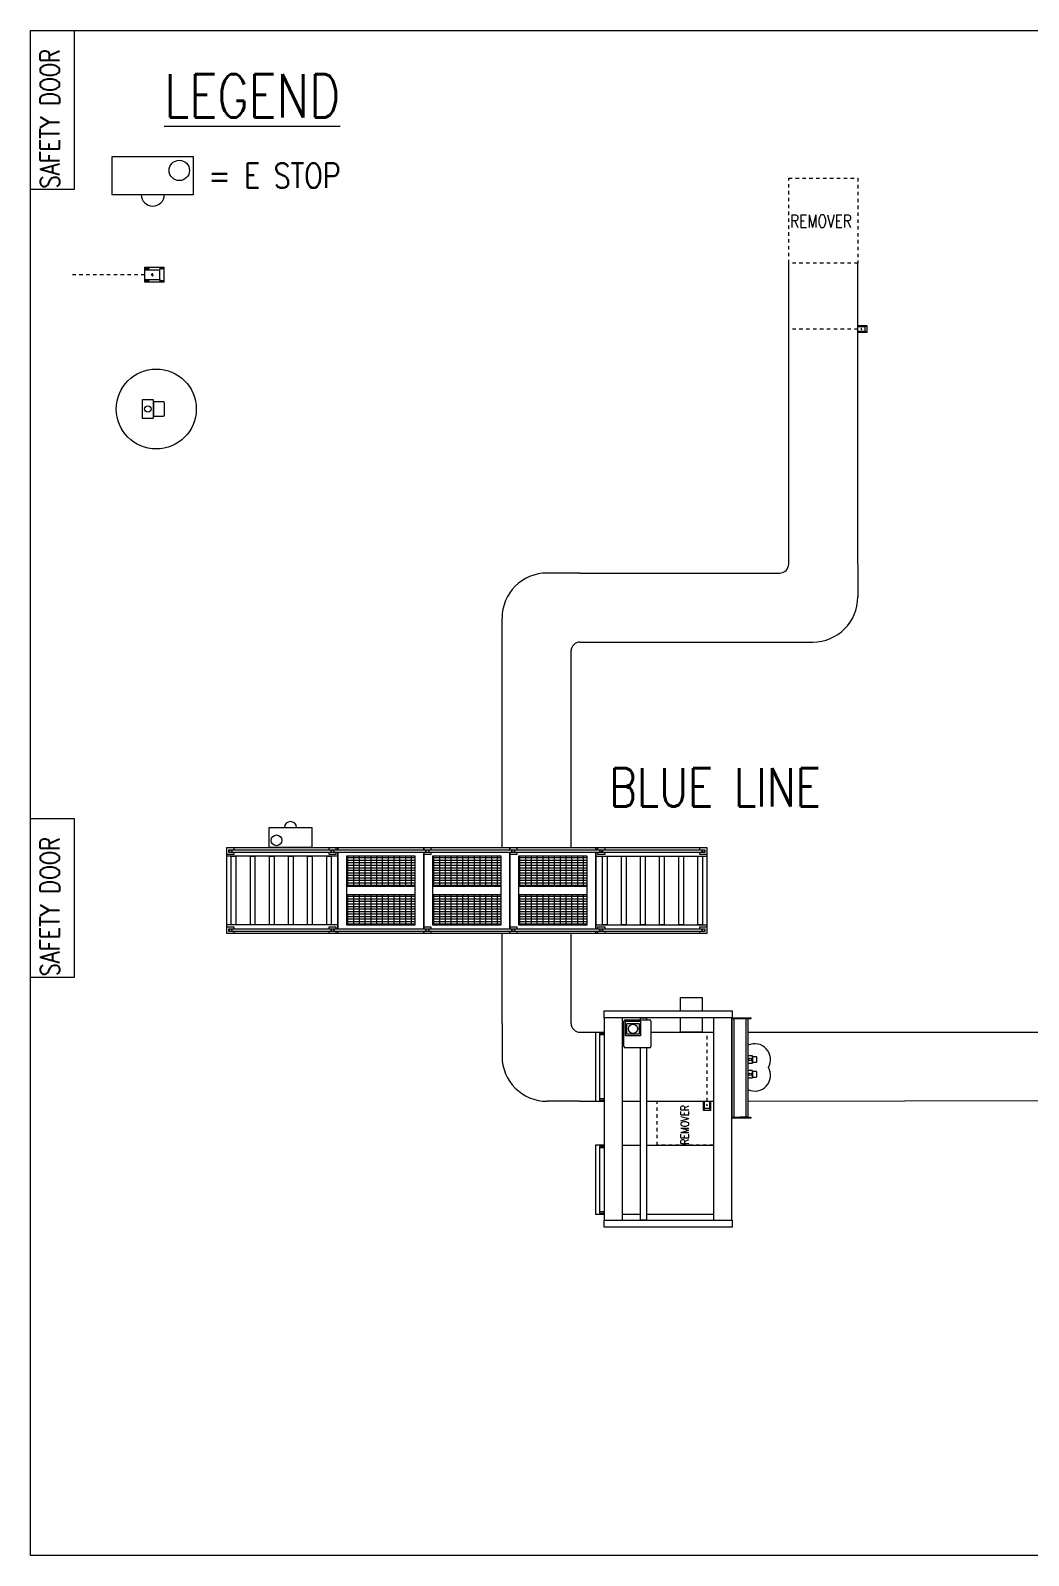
# Model space of a CAD drawing. Header units: inches. Extents: x -47 to 36, y 20 to 186.
# Drawn here: x -47.29 to -18.29, y 141.5 to 185.82 of the extents above; entities that cross this region are included whole.
import ezdxf

# ---------------------------------------------------------------- set-up
doc = ezdxf.new("R2010")
doc.units = ezdxf.units.IN
doc.header["$LTSCALE"] = 0.5
doc.linetypes.add('HIDDEN', pattern=[0.1875, 0.125, -0.0625])
doc.linetypes.add('HIDDEN2', pattern=[0.1875, 0.125, -0.0625])
doc.styles.get("Standard").update_dxf_attribs({"font": 'romans.shx', "width": 0.8})
pattern_1 = [(0, (-4.846, 0), (0, 6.985), [5.08, -1.905]), (90, (-4.846, 0), (-6.985, 4e-16), [5.08, -1.905])]
pattern_2 = [(45, (18.3522, -102.2286), (-3.48021, 3.48021), []), (135, (18.3522, -102.2286), (-3.48021, -3.48021), [])]
pattern_3 = [(0, (-4.846, -16.241), (0, 6.985), [5.08, -1.905]), (90, (-4.846, -16.241), (-6.985, 4e-16), [5.08, -1.905])]
pattern_4 = [(0, (25.864, -102.229), (0, 10.82788), [7.8748, -2.95306]), (90, (25.864, -102.229), (-10.82788, 7e-16), [7.8748, -2.95306])]

msp = doc.modelspace()

# ---------------------------------------------------------------- hatches: boundary and pattern name
at = {"lineweight": 0}
h = msp.add_hatch(dxfattribs=at)
h.set_pattern_fill('ANSI37', color=1, scale=12.099998, angle=90)
h.set_pattern_definition([(135, (2033.48, 515.386), (-27.1653, -27.1653), []), (225, (2033.48, 515.386), (27.1653, -27.1653), [])])
h.paths.add_polyline_path([(-44.072, 181.043, 1), (-43.403, 181.043)])
h = msp.add_hatch(dxfattribs=at)
h.set_pattern_fill('ANSI37')
h.set_pattern_definition([(45, (0, -1.4823), (-2.245064, 2.245064), []), (135, (0, -1.4823), (-2.245064, -2.245064), [])])
h.paths.add_polyline_path([(-36.493, 168.976), (-36.545, 168.976), (-36.545, 168.924), (-36.493, 168.924)])
h = msp.add_hatch(dxfattribs=at)
h.set_pattern_fill('ANGLE')
h.set_pattern_definition(pattern_1)
h.paths.add_polyline_path([(-36.528, 165.786), (-36.528, 165.764), (-36.441, 165.764), (-36.441, 165.786)])
h.paths.add_polyline_path([(-36.528, 167.015), (-36.528, 166.993), (-36.441, 166.993), (-36.441, 167.015)])
at = {"lineweight": 0, "true_color": 0xf8d731}
h = msp.add_hatch(dxfattribs=at)
h.set_pattern_fill('ANGLE', color=40)
h.set_pattern_definition(pattern_1)
h.paths.add_polyline_path([(-36.441, 166.993), (-36.528, 166.993), (-36.528, 165.786), (-36.441, 165.786)])
at = {"lineweight": 0}
h = msp.add_hatch(dxfattribs=at)
h.set_pattern_fill('ANGLE')
h.set_pattern_definition(pattern_1)
h.paths.add_polyline_path([(-36.441, 163.666), (-36.528, 163.666), (-36.528, 163.644), (-36.441, 163.644)])
h.paths.add_polyline_path([(-36.528, 164.896), (-36.528, 164.873), (-36.441, 164.873), (-36.441, 164.896)])
at = {"lineweight": 0, "true_color": 0xf8d731}
h = msp.add_hatch(dxfattribs=at)
h.set_pattern_fill('ANGLE', color=40)
h.set_pattern_definition([(0, (-4.846, -2.1194), (0, 6.985), [5.08, -1.905]), (90, (-4.846, -2.1194), (-6.985, 4e-16), [5.08, -1.905])])
h.paths.add_polyline_path([(-36.441, 164.873), (-36.528, 164.873), (-36.528, 163.666), (-36.441, 163.666)])
h = msp.add_hatch(dxfattribs=at)
h.set_pattern_fill('ANGLE', color=40)
h.set_pattern_definition(pattern_1)
h.paths.add_polyline_path([(-36.528, 163.666), (-36.441, 163.666), (-36.441, 164.873), (-36.528, 164.873)])
at = {"lineweight": 0}
h = msp.add_hatch(dxfattribs=at)
h.set_pattern_fill('ANGLE')
h.set_pattern_definition([(0, (0, -2.1194), (0, 6.985), [5.08, -1.905]), (90, (0, -2.1194), (-6.985, 4e-16), [5.08, -1.905])])
h.paths.add_polyline_path([(-31.595, 163.666), (-31.682, 163.666), (-31.682, 163.644), (-31.595, 163.644)])
h.paths.add_polyline_path([(-31.595, 164.896), (-31.682, 164.896), (-31.682, 164.873), (-31.595, 164.873)])
h = msp.add_hatch(dxfattribs=at)
h.set_pattern_fill('ANSI37', color=1, scale=6.361799, angle=270)
h.set_pattern_definition([(315, (-1131.872, -13.135), (14.28265, 14.28265), []), (45, (-1131.872, -13.135), (-14.28265, 14.28265), [])])
h.paths.add_polyline_path([(-39.561, 162.652, 1), (-39.913, 162.652)])
h = msp.add_hatch(dxfattribs=at)
h.set_pattern_fill('ANSI37', scale=1.550161, angle=180)
h.set_pattern_definition([(225, (-90.5435, 426.166), (3.48021, -3.48021), []), (315, (-90.5435, 426.166), (3.48021, 3.48021), [])])
h.paths.add_polyline_path([(-41.526, 161.928), (-41.445, 161.928), (-41.445, 162.009), (-41.526, 162.009)])
h = msp.add_hatch(dxfattribs=at)
h.set_pattern_fill('ANSI37', scale=1.550161, angle=180)
h.set_pattern_definition([(225, (-87.575, 426.166), (3.48021, -3.48021), []), (315, (-87.575, 426.166), (3.48021, 3.48021), [])])
h.paths.add_polyline_path([(-38.557, 161.928), (-38.477, 161.928), (-38.477, 162.009), (-38.557, 162.009)])
h = msp.add_hatch(dxfattribs=at)
h.set_pattern_fill('ANSI37')
h.set_pattern_definition([(45, (-3.2335, 0), (-2.245064, 2.245064), []), (135, (-3.2335, 0), (-2.245064, -2.245064), [])])
h.paths.add_polyline_path([(-35.8, 161.928), (-35.719, 161.928), (-35.719, 162.009), (-35.8, 162.009)])
h = msp.add_hatch(dxfattribs=at)
h.set_pattern_fill('ANSI37', scale=1.550161)
h.set_pattern_definition(pattern_2)
h.paths.add_polyline_path([(-35.719, 162.009), (-35.8, 162.009), (-35.8, 161.928), (-35.719, 161.928)])
h.paths.add_polyline_path([(-35.719, 159.711), (-35.8, 159.711), (-35.8, 159.63), (-35.719, 159.63)])
h.paths.add_polyline_path([(-33.223, 159.711), (-33.3, 159.711), (-33.3, 159.63), (-33.223, 159.63)])
h = msp.add_hatch(dxfattribs=at)
h.set_pattern_fill('ANSI37', scale=1.550161)
h.set_pattern_definition([(45, (23.348, -102.2286), (-3.48021, 3.48021), []), (135, (23.348, -102.2286), (-3.48021, -3.48021), [])])
h.paths.add_polyline_path([(-33.303, 162.009), (-33.303, 161.928), (-33.223, 161.928), (-33.223, 162.009)])
h = msp.add_hatch(dxfattribs=at)
h.set_pattern_fill('ANGLE', scale=1.550161)
h.set_pattern_definition(pattern_4)
h.paths.add_polyline_path([(-33.3, 161.928), (-33.223, 161.928), (-33.223, 162.009), (-33.3, 162.009)])
h = msp.add_hatch(dxfattribs=at)
h.set_pattern_fill('ANSI37', scale=1.550161)
h.set_pattern_definition(pattern_2)
h.paths.add_polyline_path([(-30.666, 162.009), (-30.746, 162.009), (-30.746, 161.928), (-30.666, 161.928)])
h = msp.add_hatch(dxfattribs=at)
h.set_pattern_fill('ANSI37', scale=1.550161)
h.set_pattern_definition([(45, (21.3207, -102.2286), (-3.48021, 3.48021), []), (135, (21.3207, -102.2286), (-3.48021, -3.48021), [])])
h.paths.add_polyline_path([(-27.697, 162.009), (-27.778, 162.009), (-27.778, 161.928), (-27.697, 161.928)])
h = msp.add_hatch(dxfattribs=at)
h.set_pattern_fill('ANSI37', scale=1.550161, angle=180)
h.set_pattern_definition([(225, (-90.5435, 423.868), (3.48021, -3.48021), []), (315, (-90.5435, 423.868), (3.48021, 3.48021), [])])
h.paths.add_polyline_path([(-41.526, 159.63), (-41.445, 159.63), (-41.445, 159.711), (-41.526, 159.711)])
h = msp.add_hatch(dxfattribs=at)
h.set_pattern_fill('ANSI37', scale=1.550161, angle=180)
h.set_pattern_definition([(225, (-87.575, 423.868), (3.48021, -3.48021), []), (315, (-87.575, 423.868), (3.48021, 3.48021), [])])
h.paths.add_polyline_path([(-38.557, 159.63), (-38.477, 159.63), (-38.477, 159.711), (-38.557, 159.711)])
h = msp.add_hatch(dxfattribs=at)
h.set_pattern_fill('ANSI37')
h.set_pattern_definition([(45, (-3.2335, -1.4823), (-2.245064, 2.245064), []), (135, (-3.2335, -1.4823), (-2.245064, -2.245064), [])])
h.paths.add_polyline_path([(-35.8, 159.63), (-35.719, 159.63), (-35.719, 159.711), (-35.8, 159.711)])
h = msp.add_hatch(dxfattribs=at)
h.set_pattern_fill('ANSI37')
h.set_pattern_definition([(45, (-1.623, -1.4823), (-2.245064, 2.245064), []), (135, (-1.623, -1.4823), (-2.245064, -2.245064), [])])
h.paths.add_polyline_path([(-33.303, 159.63), (-33.223, 159.63), (-33.223, 159.711), (-33.303, 159.711)])
h = msp.add_hatch(dxfattribs=at)
h.set_pattern_fill('ANSI37', scale=1.550161)
h.set_pattern_definition([(45, (18.3522, -104.5263), (-3.48021, 3.48021), []), (135, (18.3522, -104.5263), (-3.48021, -3.48021), [])])
h.paths.add_polyline_path([(-30.666, 159.711), (-30.746, 159.711), (-30.746, 159.63), (-30.666, 159.63)])
h = msp.add_hatch(dxfattribs=at)
h.set_pattern_fill('ANSI37', scale=1.550161)
h.set_pattern_definition([(45, (21.3207, -104.5263), (-3.48021, 3.48021), []), (135, (21.3207, -104.5263), (-3.48021, -3.48021), [])])
h.paths.add_polyline_path([(-27.697, 159.711), (-27.778, 159.711), (-27.778, 159.63), (-27.697, 159.63)])
at = {"lineweight": 0, "true_color": 0xf8d731}
h = msp.add_hatch(dxfattribs=at)
h.set_pattern_fill('ANGLE', color=40, scale=1.550161)
h.set_pattern_definition(pattern_4)
h.paths.add_polyline_path([(-30.76, 154.766), (-30.625, 154.766), (-30.625, 156.637), (-30.76, 156.637)])
h.paths.add_polyline_path([(-30.76, 151.481), (-30.625, 151.481), (-30.625, 153.352), (-30.76, 153.352)])
at = {"lineweight": 0}
h = msp.add_hatch(dxfattribs=at)
h.set_pattern_fill('ANGLE')
h.set_pattern_definition(pattern_3)
h.paths.add_polyline_path([(-36.528, 149.545), (-36.528, 149.523), (-36.441, 149.523), (-36.441, 149.545)])
h.paths.add_polyline_path([(-36.528, 150.774), (-36.528, 150.752), (-36.441, 150.752), (-36.441, 150.774)])
at = {"lineweight": 0, "true_color": 0xf8d731}
h = msp.add_hatch(dxfattribs=at)
h.set_pattern_fill('ANGLE', color=40)
h.set_pattern_definition(pattern_3)
h.paths.add_polyline_path([(-36.441, 150.752), (-36.528, 150.752), (-36.528, 149.545), (-36.441, 149.545)])
at = {"lineweight": 0}
h = msp.add_hatch(dxfattribs=at)
h.set_pattern_fill('ANGLE')
h.set_pattern_definition(pattern_3)
h.paths.add_polyline_path([(-36.441, 147.425), (-36.528, 147.425), (-36.528, 147.403), (-36.441, 147.403)])
h.paths.add_polyline_path([(-36.528, 148.654), (-36.528, 148.632), (-36.441, 148.632), (-36.441, 148.654)])
at = {"lineweight": 0, "true_color": 0xf8d731}
h = msp.add_hatch(dxfattribs=at)
h.set_pattern_fill('ANGLE', color=40)
h.set_pattern_definition(pattern_3)
h.paths.add_polyline_path([(-36.528, 147.425), (-36.441, 147.425), (-36.441, 148.632), (-36.528, 148.632)])
h = msp.add_hatch(dxfattribs=at)
h.set_pattern_fill('ANGLE', color=40)
h.set_pattern_definition([(0, (-4.846, -18.3605), (0, 6.985), [5.08, -1.905]), (90, (-4.846, -18.3605), (-6.985, 4e-16), [5.08, -1.905])])
h.paths.add_polyline_path([(-36.441, 148.632), (-36.528, 148.632), (-36.528, 147.425), (-36.441, 147.425)])

# ---------------------------------------------------------------- linework, layer by layer
at = {"lineweight": 0}
for p, q in [((-25.26, 170.307), (-25.26, 179.053)), ((-23.251, 170.307), (-23.251, 179.053)), ((-43.911, 178.914), (-43.93, 178.914)), ((-43.911, 178.888), (-43.93, 178.888)), ((-43.877, 178.914), (-43.858, 178.914)), ((-43.877, 178.888), (-43.858, 178.888)), ((-43.765, 178.717), (-43.765, 178.737)), ((-43.765, 178.717), (-43.765, 178.698)), ((-43.739, 178.717), (-43.739, 178.737)), ((-43.739, 178.717), (-43.739, 178.698)), ((-43.506, 178.918), (-43.525, 178.918)), ((-43.506, 178.892), (-43.525, 178.892)), ((-43.473, 178.918), (-43.453, 178.918)), ((-43.473, 178.892), (-43.453, 178.892)), ((-43.911, 178.547), (-43.93, 178.547)), ((-43.911, 178.521), (-43.93, 178.521)), ((-43.877, 178.547), (-43.858, 178.547)), ((-43.877, 178.521), (-43.858, 178.521)), ((-43.506, 178.547), (-43.525, 178.547)), ((-43.506, 178.521), (-43.525, 178.521)), ((-43.473, 178.547), (-43.453, 178.547)), ((-43.473, 178.521), (-43.453, 178.521)), ((-23.222, 177.233), (-23.231, 177.233)), ((-23.222, 177.221), (-23.231, 177.221)), ((-23.222, 177.059), (-23.231, 177.059)), ((-23.222, 177.047), (-23.231, 177.047)), ((-23.206, 177.233), (-23.197, 177.233)), ((-23.206, 177.221), (-23.197, 177.221)), ((-23.206, 177.059), (-23.197, 177.059)), ((-23.206, 177.047), (-23.197, 177.047)), ((-23.152, 177.14), (-23.152, 177.149)), ((-23.152, 177.14), (-23.152, 177.131)), ((-23.14, 177.14), (-23.14, 177.149)), ((-23.14, 177.14), (-23.14, 177.131)), ((-23.03, 177.235), (-23.039, 177.235)), ((-23.03, 177.223), (-23.039, 177.223)), ((-23.03, 177.059), (-23.039, 177.059)), ((-23.03, 177.047), (-23.039, 177.047)), ((-23.014, 177.235), (-23.005, 177.235)), ((-23.014, 177.223), (-23.005, 177.223)), ((-23.014, 177.059), (-23.005, 177.059)), ((-23.014, 177.047), (-23.005, 177.047)), ((-23.251, 170.293), (-23.251, 169.353)), ((-31.324, 170.05), (-32.279, 170.05)), ((-31.324, 170.05), (-25.517, 170.05)), ((-33.59, 167.799), (-33.59, 168.739)), ((-31.324, 168.042), (-25.517, 168.042)), ((-25.517, 168.042), (-24.562, 168.042)), ((-33.59, 164.676), (-33.59, 167.799)), ((-31.581, 164.676), (-31.581, 167.799)), ((-33.59, 162.069), (-33.59, 164.676)), ((-31.581, 162.069), (-31.581, 164.676)), ((-38.359, 161.818), (-41.586, 161.818)), ((-38.359, 162.009), (-38.359, 162.069)), ((-38.359, 162.009), (-38.359, 162.069)), ((-38.359, 159.711), (-38.359, 161.928)), ((-38.359, 161.928), (-38.359, 159.711)), ((-38.108, 161.781), (-36.114, 161.781)), ((-38.076, 161.818), (-38.076, 160.945)), ((-37.908, 161.818), (-37.908, 160.945)), ((-37.741, 161.818), (-37.741, 160.945)), ((-37.573, 161.818), (-37.573, 160.945)), ((-37.405, 161.818), (-37.405, 160.945)), ((-37.238, 161.818), (-37.238, 160.945)), ((-37.07, 161.818), (-37.07, 160.945)), ((-36.902, 161.818), (-36.902, 160.945)), ((-36.735, 161.818), (-36.735, 160.945)), ((-36.567, 161.818), (-36.567, 160.945)), ((-36.399, 161.818), (-36.399, 160.945)), ((-36.232, 161.818), (-36.232, 160.945)), ((-35.608, 161.781), (-33.615, 161.781)), ((-35.577, 161.818), (-35.577, 160.945)), ((-35.409, 161.818), (-35.409, 160.945)), ((-35.241, 161.818), (-35.241, 160.945)), ((-35.074, 161.818), (-35.074, 160.945)), ((-34.906, 161.818), (-34.906, 160.945)), ((-34.738, 161.818), (-34.738, 160.945)), ((-34.571, 161.818), (-34.571, 160.945)), ((-34.403, 161.818), (-34.403, 160.945)), ((-34.235, 161.818), (-34.235, 160.945)), ((-34.068, 161.818), (-34.068, 160.945)), ((-33.9, 161.818), (-33.9, 160.945)), ((-33.732, 161.818), (-33.732, 160.945)), ((-33.109, 161.781), (-31.115, 161.781)), ((-33.077, 161.818), (-33.077, 160.945)), ((-32.91, 161.818), (-32.91, 160.945)), ((-32.742, 161.818), (-32.742, 160.945)), ((-32.574, 161.818), (-32.574, 160.945)), ((-32.407, 161.818), (-32.407, 160.945)), ((-32.239, 161.818), (-32.239, 160.945)), ((-32.071, 161.818), (-32.071, 160.945)), ((-31.904, 161.818), (-31.904, 160.945)), ((-31.736, 161.818), (-31.736, 160.945)), ((-31.568, 161.818), (-31.568, 160.945)), ((-31.401, 161.818), (-31.401, 160.945)), ((-31.233, 161.818), (-31.233, 160.945)), ((-30.864, 162.009), (-30.864, 162.069)), ((-30.864, 161.928), (-30.864, 159.711)), ((-30.864, 161.818), (-27.637, 161.818)), ((-38.108, 161.707), (-36.114, 161.707)), ((-38.108, 161.634), (-36.114, 161.634)), ((-38.108, 161.561), (-36.114, 161.561)), ((-38.108, 161.487), (-36.114, 161.487)), ((-38.108, 161.414), (-36.114, 161.414)), ((-38.108, 161.341), (-36.114, 161.341)), ((-35.608, 161.707), (-33.615, 161.707)), ((-35.608, 161.634), (-33.615, 161.634)), ((-35.608, 161.561), (-33.615, 161.561)), ((-35.608, 161.487), (-33.615, 161.487)), ((-35.608, 161.414), (-33.615, 161.414)), ((-35.608, 161.341), (-33.615, 161.341)), ((-33.109, 161.707), (-31.115, 161.707)), ((-33.109, 161.634), (-31.115, 161.634)), ((-33.109, 161.561), (-31.115, 161.561)), ((-33.109, 161.487), (-31.115, 161.487)), ((-33.109, 161.414), (-31.115, 161.414)), ((-33.109, 161.341), (-31.115, 161.341)), ((-38.108, 161.268), (-36.114, 161.268)), ((-38.108, 161.194), (-36.114, 161.194)), ((-38.108, 161.121), (-36.114, 161.121)), ((-38.108, 161.048), (-36.114, 161.048)), ((-38.108, 160.974), (-36.114, 160.974)), ((-35.608, 161.268), (-33.615, 161.268)), ((-35.608, 161.194), (-33.615, 161.194)), ((-35.608, 161.121), (-33.615, 161.121)), ((-35.608, 161.048), (-33.615, 161.048)), ((-35.608, 160.974), (-33.615, 160.974)), ((-33.109, 161.268), (-31.115, 161.268)), ((-33.109, 161.194), (-31.115, 161.194)), ((-33.109, 161.121), (-31.115, 161.121)), ((-33.109, 161.048), (-31.115, 161.048)), ((-33.109, 160.974), (-31.115, 160.974)), ((-38.108, 160.657), (-36.114, 160.657)), ((-38.108, 160.583), (-36.114, 160.583)), ((-38.108, 160.51), (-36.114, 160.51)), ((-38.108, 160.437), (-36.114, 160.437)), ((-38.076, 160.694), (-38.076, 159.822)), ((-37.908, 160.694), (-37.908, 159.822)), ((-37.741, 160.694), (-37.741, 159.822)), ((-37.573, 160.694), (-37.573, 159.822)), ((-37.405, 160.694), (-37.405, 159.822)), ((-37.238, 160.694), (-37.238, 159.822)), ((-37.07, 160.694), (-37.07, 159.822)), ((-36.902, 160.694), (-36.902, 159.822)), ((-36.735, 160.694), (-36.735, 159.822)), ((-36.567, 160.694), (-36.567, 159.822)), ((-36.399, 160.694), (-36.399, 159.822)), ((-36.232, 160.694), (-36.232, 159.822)), ((-35.608, 160.657), (-33.615, 160.657)), ((-35.608, 160.583), (-33.615, 160.583)), ((-35.608, 160.51), (-33.615, 160.51)), ((-35.608, 160.437), (-33.615, 160.437)), ((-35.577, 160.694), (-35.577, 159.822)), ((-35.409, 160.694), (-35.409, 159.822)), ((-35.241, 160.694), (-35.241, 159.822)), ((-35.074, 160.694), (-35.074, 159.822)), ((-34.906, 160.694), (-34.906, 159.822)), ((-34.738, 160.694), (-34.738, 159.822)), ((-34.571, 160.694), (-34.571, 159.822)), ((-34.403, 160.694), (-34.403, 159.822)), ((-34.235, 160.694), (-34.235, 159.822)), ((-34.068, 160.694), (-34.068, 159.822)), ((-33.9, 160.694), (-33.9, 159.822)), ((-33.732, 160.694), (-33.732, 159.822)), ((-33.109, 160.657), (-31.115, 160.657)), ((-33.109, 160.583), (-31.115, 160.583)), ((-33.109, 160.51), (-31.115, 160.51)), ((-33.109, 160.437), (-31.115, 160.437)), ((-33.077, 160.694), (-33.077, 159.822)), ((-32.91, 160.694), (-32.91, 159.822)), ((-32.742, 160.694), (-32.742, 159.822)), ((-32.574, 160.694), (-32.574, 159.822)), ((-32.407, 160.694), (-32.407, 159.822)), ((-32.239, 160.694), (-32.239, 159.822)), ((-32.071, 160.694), (-32.071, 159.822)), ((-31.904, 160.694), (-31.904, 159.822)), ((-31.736, 160.694), (-31.736, 159.822)), ((-31.568, 160.694), (-31.568, 159.822)), ((-31.401, 160.694), (-31.401, 159.822)), ((-31.233, 160.694), (-31.233, 159.822)), ((-38.108, 160.363), (-36.114, 160.363)), ((-38.108, 160.29), (-36.114, 160.29)), ((-38.108, 160.217), (-36.114, 160.217)), ((-38.108, 160.144), (-36.114, 160.144)), ((-38.108, 160.07), (-36.114, 160.07)), ((-38.108, 159.997), (-36.114, 159.997)), ((-35.608, 160.363), (-33.615, 160.363)), ((-35.608, 160.29), (-33.615, 160.29)), ((-35.608, 160.217), (-33.615, 160.217)), ((-35.608, 160.144), (-33.615, 160.144)), ((-35.608, 160.07), (-33.615, 160.07)), ((-35.608, 159.997), (-33.615, 159.997)), ((-33.109, 160.363), (-31.115, 160.363)), ((-33.109, 160.29), (-31.115, 160.29)), ((-33.109, 160.217), (-31.115, 160.217)), ((-33.109, 160.144), (-31.115, 160.144)), ((-33.109, 160.07), (-31.115, 160.07)), ((-33.109, 159.997), (-31.115, 159.997)), ((-38.359, 159.822), (-41.586, 159.822)), ((-38.359, 159.63), (-38.359, 159.57)), ((-38.108, 159.924), (-36.114, 159.924)), ((-38.108, 159.851), (-36.114, 159.851)), ((-35.608, 159.924), (-33.615, 159.924)), ((-35.608, 159.851), (-33.615, 159.851)), ((-33.59, 156.963), (-33.59, 159.57)), ((-33.109, 159.924), (-31.115, 159.924)), ((-33.109, 159.851), (-31.115, 159.851)), ((-31.581, 156.963), (-31.581, 159.57)), ((-30.864, 159.822), (-27.637, 159.822)), ((-30.864, 159.63), (-30.864, 159.57)), ((-33.59, 156.963), (-33.59, 156.009)), ((-26.915, 157.127), (-26.444, 157.127)), ((-26.915, 157.097), (-26.915, 154.24)), ((-26.444, 157.097), (-26.915, 157.097)), ((-26.854, 157.097), (-26.854, 154.24)), ((-26.505, 157.097), (-26.505, 154.24)), ((-26.444, 157.127), (-26.364, 157.127)), ((-26.444, 157.097), (-26.444, 154.24)), ((-26.364, 157.097), (-26.444, 157.097)), ((-26.364, 157.127), (-26.364, 157.097)), ((-31.346, 156.706), (-30.625, 156.706)), ((-30.871, 156.706), (-30.871, 154.697)), ((-30.76, 156.672), (-30.76, 154.732)), ((-30.093, 156.706), (-30.047, 156.706)), ((-29.267, 156.706), (-27.447, 156.706)), ((-26.444, 156.706), (-22.37, 156.706)), ((-22.37, 156.706), (-13.985, 156.706)), ((-31.339, 154.697), (-32.279, 154.697)), ((-31.339, 154.697), (-30.625, 154.697)), ((-30.093, 154.697), (-29.568, 154.697)), ((-29.391, 154.697), (-27.447, 154.697)), ((-27.726, 154.668), (-27.726, 154.677)), ((-27.714, 154.668), (-27.714, 154.677)), ((-27.552, 154.668), (-27.552, 154.677)), ((-27.54, 154.668), (-27.54, 154.677)), ((-26.444, 154.697), (-13.985, 154.724)), ((-27.726, 154.652), (-27.726, 154.643)), ((-27.726, 154.476), (-27.726, 154.485)), ((-27.726, 154.46), (-27.726, 154.451)), ((-27.714, 154.652), (-27.714, 154.643)), ((-27.714, 154.476), (-27.714, 154.485)), ((-27.714, 154.46), (-27.714, 154.451)), ((-27.633, 154.599), (-27.642, 154.599)), ((-27.633, 154.586), (-27.642, 154.586)), ((-27.633, 154.599), (-27.624, 154.599)), ((-27.633, 154.586), (-27.624, 154.586)), ((-27.552, 154.652), (-27.552, 154.643)), ((-27.55, 154.476), (-27.55, 154.485)), ((-27.55, 154.46), (-27.55, 154.451)), ((-27.54, 154.652), (-27.54, 154.643)), ((-27.538, 154.476), (-27.538, 154.485)), ((-27.538, 154.46), (-27.538, 154.451)), ((-26.915, 154.24), (-26.68, 154.24)), ((-26.915, 154.24), (-26.444, 154.24)), ((-26.444, 154.24), (-26.68, 154.24)), ((-26.444, 154.24), (-26.364, 154.24)), ((-26.364, 154.24), (-26.364, 154.21)), ((-26.444, 154.21), (-26.915, 154.21)), ((-26.364, 154.21), (-26.444, 154.21)), ((-30.625, 153.422), (-30.871, 153.422)), ((-30.871, 153.421), (-30.871, 151.412)), ((-30.76, 153.386), (-30.76, 151.446)), ((-30.093, 153.422), (-29.568, 153.422)), ((-29.391, 153.422), (-27.447, 153.422)), ((-30.625, 151.412), (-30.871, 151.412)), ((-30.093, 151.413), (-29.568, 151.413)), ((-29.391, 151.413), (-27.447, 151.413))]:
    msp.add_line(p, q, dxfattribs=at)
at = {"color": 1, "linetype": 'HIDDEN2', "lineweight": 0}
for p, q in [((-43.973, 178.718), (-46.09, 178.718)), ((-23.251, 177.14), (-25.26, 177.14)), ((-27.633, 154.697), (-27.633, 156.706))]:
    msp.add_line(p, q, dxfattribs=at)
at = {"lineweight": 0}
for points in [[(-47.291, 185.816), (21.664, 185.816), (21.385, 141.498), (-47.291, 141.498)], [(-47.291, 181.193), (-47.291, 185.816), (-46.02, 185.816), (-46.02, 181.193)], [(-42.562, 182.151), (-42.562, 181.043), (-44.913, 181.043), (-44.913, 182.151)], [(-43.973, 178.5), (-43.973, 178.936), (-43.413, 178.936), (-43.413, 178.5)], [(-43.973, 178.569), (-43.973, 178.865), (-43.539, 178.865), (-43.539, 178.569)], [(-23.251, 177.037), (-23.251, 177.243), (-22.986, 177.243), (-22.986, 177.037)], [(-23.251, 177.07), (-23.251, 177.21), (-23.046, 177.21), (-23.046, 177.07)], [(-47.291, 158.295), (-47.291, 162.918), (-46.02, 162.918), (-46.02, 158.295)], [(-40.355, 162.069), (-40.355, 162.652), (-39.119, 162.652), (-39.119, 162.069)], [(-41.445, 161.928), (-41.526, 161.928), (-41.526, 162.009), (-41.445, 162.009)], [(-41.324, 159.822), (-41.458, 159.822), (-41.458, 161.818), (-41.324, 161.818)], [(-38.557, 161.928), (-41.445, 161.928), (-41.445, 162.009), (-38.557, 162.009)], [(-40.769, 159.822), (-40.903, 159.822), (-40.903, 161.818), (-40.769, 161.818)], [(-40.214, 159.822), (-40.348, 159.822), (-40.348, 161.818), (-40.214, 161.818)], [(-39.659, 159.822), (-39.793, 159.822), (-39.793, 161.818), (-39.659, 161.818)], [(-39.104, 159.822), (-39.238, 159.822), (-39.238, 161.818), (-39.104, 161.818)], [(-38.55, 159.822), (-38.683, 159.822), (-38.683, 161.818), (-38.55, 161.818)], [(-38.477, 161.928), (-38.557, 161.928), (-38.557, 162.009), (-38.477, 162.009)], [(-38.477, 162.009), (-35.8, 162.009), (-35.8, 161.928), (-38.477, 161.928)], [(-35.8, 162.009), (-35.719, 162.009), (-35.719, 161.928), (-35.8, 161.928)], [(-35.719, 162.009), (-33.3, 162.009), (-33.3, 161.928), (-35.719, 161.928)], [(-33.303, 162.009), (-33.223, 162.009), (-33.223, 161.928), (-33.303, 161.928)], [(-33.223, 162.009), (-30.746, 162.009), (-30.746, 161.928), (-33.223, 161.928)], [(-30.746, 162.009), (-30.666, 162.009), (-30.666, 161.928), (-30.746, 161.928)], [(-30.673, 161.818), (-30.539, 161.818), (-30.539, 159.822), (-30.673, 159.822)], [(-30.666, 162.009), (-27.778, 162.009), (-27.778, 161.928), (-30.666, 161.928)], [(-30.118, 161.818), (-29.984, 161.818), (-29.984, 159.822), (-30.118, 159.822)], [(-29.564, 161.818), (-29.43, 161.818), (-29.43, 159.822), (-29.564, 159.822)], [(-29.009, 161.818), (-28.875, 161.818), (-28.875, 159.822), (-29.009, 159.822)], [(-28.454, 161.818), (-28.32, 161.818), (-28.32, 159.822), (-28.454, 159.822)], [(-27.899, 161.818), (-27.765, 161.818), (-27.765, 159.822), (-27.899, 159.822)], [(-27.778, 162.009), (-27.697, 162.009), (-27.697, 161.928), (-27.778, 161.928)], [(-41.445, 159.63), (-41.526, 159.63), (-41.526, 159.711), (-41.445, 159.711)], [(-38.557, 159.63), (-41.445, 159.63), (-41.445, 159.711), (-38.557, 159.711)], [(-38.477, 159.63), (-38.557, 159.63), (-38.557, 159.711), (-38.477, 159.711)], [(-38.477, 159.711), (-35.8, 159.711), (-35.8, 159.63), (-38.477, 159.63)], [(-35.8, 159.711), (-35.719, 159.711), (-35.719, 159.63), (-35.8, 159.63)], [(-35.719, 159.711), (-33.3, 159.711), (-33.3, 159.63), (-35.719, 159.63)], [(-33.303, 159.711), (-33.223, 159.711), (-33.223, 159.63), (-33.303, 159.63)], [(-33.223, 159.711), (-30.746, 159.711), (-30.746, 159.63), (-33.223, 159.63)], [(-30.746, 159.711), (-30.666, 159.711), (-30.666, 159.63), (-30.746, 159.63)], [(-30.666, 159.711), (-27.778, 159.711), (-27.778, 159.63), (-30.666, 159.63)], [(-27.778, 159.711), (-27.697, 159.711), (-27.697, 159.63), (-27.778, 159.63)], [(-26.903, 157.127), (-30.625, 157.127), (-30.625, 157.327), (-26.903, 157.327)], [(-30.093, 157.127), (-30.625, 157.127), (-30.625, 151.24), (-30.093, 151.24)], [(-30.004, 157.022), (-29.565, 157.022), (-29.565, 156.605), (-30.004, 156.605)], [(-29.961, 156.963), (-29.603, 156.963), (-29.603, 156.648), (-29.961, 156.648)], [(-26.915, 157.127), (-27.447, 157.127), (-27.447, 151.24), (-26.915, 151.24)], [(-30.625, 156.672), (-30.76, 156.672), (-30.76, 156.637), (-30.625, 156.637)], [(-30.625, 154.766), (-30.76, 154.766), (-30.76, 154.732), (-30.625, 154.732)], [(-27.737, 154.697), (-27.53, 154.697), (-27.53, 154.432), (-27.737, 154.432)], [(-27.703, 154.697), (-27.563, 154.697), (-27.563, 154.492), (-27.703, 154.492)], [(-30.625, 153.386), (-30.76, 153.386), (-30.76, 153.352), (-30.625, 153.352)], [(-30.625, 151.481), (-30.76, 151.481), (-30.76, 151.446), (-30.625, 151.446)], [(-26.903, 151.041), (-30.625, 151.041), (-30.625, 151.24), (-26.903, 151.24)]]:
    msp.add_lwpolyline(points, close=True, dxfattribs=at)
at = {"linetype": 'HIDDEN', "lineweight": 0}
for points in [[(-25.26, 181.528), (-23.251, 181.528), (-23.251, 179.053), (-25.26, 179.053)], [(-29.08, 153.422), (-29.08, 154.697), (-27.447, 154.697), (-27.447, 153.422)]]:
    msp.add_lwpolyline(points, close=True, dxfattribs=at)
at = {"lineweight": 0}
for points in [[(-43.735, 175.086), (-44.046, 175.086), (-44.046, 174.546), (-43.735, 174.546)], [(-43.735, 175.086), (-44.046, 175.086), (-44.046, 174.546), (-43.735, 174.546)], [(-43.717, 174.563), (-43.717, 175.069)], [(-43.717, 174.563), (-43.717, 175.069)], [(-43.43, 175.022), (-43.717, 175.022), (-43.717, 174.611), (-43.43, 174.611)], [(-43.393, 174.648), (-43.393, 174.984)], [(-38.359, 159.63), (-38.359, 159.57), (-41.586, 159.57), (-41.586, 162.069), (-38.359, 162.069), (-38.359, 162.009)], [(-41.586, 162.009), (-41.586, 162.069), (-41.385, 162.069), (-41.385, 162.009)], [(-41.385, 161.928), (-41.385, 161.868), (-41.586, 161.868), (-41.586, 161.928)], [(-38.617, 162.009), (-38.617, 162.069), (-38.417, 162.069), (-38.417, 162.009)], [(-38.417, 161.928), (-38.417, 161.868), (-38.617, 161.868), (-38.617, 161.928)], [(-38.359, 162.009), (-38.359, 162.069), (-38.108, 162.069)], [(-38.359, 162.009), (-38.359, 162.069), (-35.86, 162.069), (-35.86, 162.009)], [(-38.359, 162.009), (-38.359, 162.069), (-35.86, 162.069), (-35.86, 162.009)], [(-38.359, 161.818), (-38.359, 161.928)], [(-38.359, 161.928), (-38.359, 159.711)], [(-38.359, 159.711), (-38.359, 161.928)], [(-38.359, 159.711), (-38.359, 161.928)], [(-36.114, 161.818), (-38.108, 161.818)], [(-38.108, 161.818), (-38.108, 159.822)], [(-36.114, 162.069), (-35.862, 162.069), (-35.862, 162.009)], [(-36.114, 159.822), (-36.114, 161.818)], [(-35.86, 161.928), (-35.86, 161.818), (-35.862, 161.818)], [(-35.862, 161.928), (-35.862, 159.711)], [(-35.86, 162.009), (-35.86, 162.069), (-33.36, 162.069), (-33.36, 162.009)], [(-35.86, 162.009), (-35.86, 162.069), (-33.36, 162.069), (-33.36, 162.009)], [(-35.86, 162.009), (-35.86, 162.069), (-35.659, 162.069), (-35.659, 162.009)], [(-35.86, 162.009), (-35.86, 162.069), (-35.608, 162.069)], [(-35.86, 162.009), (-35.86, 162.069), (-33.36, 162.069), (-33.36, 162.009)], [(-35.86, 161.928), (-35.86, 159.711)], [(-35.86, 161.818), (-35.86, 161.928)], [(-35.659, 161.928), (-35.659, 161.868), (-35.86, 161.868), (-35.86, 161.928)], [(-35.86, 159.711), (-35.86, 161.928)], [(-35.86, 159.711), (-35.86, 161.928)], [(-35.86, 159.711), (-35.86, 161.928)], [(-33.615, 161.818), (-35.608, 161.818)], [(-35.608, 161.818), (-35.608, 159.822)], [(-33.615, 161.818), (-35.608, 161.818)], [(-35.608, 161.818), (-35.608, 159.822)], [(-33.615, 162.069), (-33.363, 162.069), (-33.363, 162.009)], [(-33.615, 159.822), (-33.615, 161.818)], [(-33.615, 159.822), (-33.615, 161.818)], [(-33.363, 162.009), (-33.363, 162.069), (-33.163, 162.069), (-33.163, 162.009)], [(-33.363, 161.928), (-33.363, 159.711)], [(-33.36, 161.928), (-33.36, 161.818), (-33.363, 161.818)], [(-33.163, 161.928), (-33.163, 161.868), (-33.363, 161.868), (-33.363, 161.928)], [(-33.36, 162.009), (-33.36, 162.069), (-30.864, 162.069), (-30.864, 162.009)], [(-33.36, 162.009), (-33.36, 162.069), (-30.864, 162.069), (-30.864, 162.009)], [(-33.36, 161.818), (-33.36, 161.928)], [(-33.36, 161.928), (-33.36, 159.711)], [(-33.36, 161.928), (-33.36, 159.711)], [(-33.36, 159.711), (-33.36, 161.928)], [(-33.36, 159.711), (-33.36, 161.928)], [(-31.115, 161.818), (-33.109, 161.818)], [(-33.109, 161.818), (-33.109, 159.822)], [(-31.115, 161.818), (-33.109, 161.818)], [(-33.109, 161.818), (-33.109, 159.822)], [(-31.115, 162.069), (-30.864, 162.069), (-30.864, 162.009)], [(-31.115, 159.822), (-31.115, 161.818)], [(-31.115, 159.822), (-31.115, 161.818)], [(-30.864, 162.009), (-30.864, 162.069), (-27.637, 162.069), (-27.637, 159.57), (-30.864, 159.57), (-30.864, 159.63)], [(-30.864, 161.928), (-30.864, 159.711)], [(-30.864, 161.928), (-30.864, 159.711)], [(-30.864, 161.928), (-30.864, 159.711)], [(-30.864, 159.711), (-30.864, 161.928)], [(-30.806, 162.009), (-30.806, 162.069), (-30.606, 162.069), (-30.606, 162.009)], [(-30.606, 161.928), (-30.606, 161.868), (-30.806, 161.868), (-30.806, 161.928)], [(-27.838, 162.009), (-27.838, 162.069), (-27.637, 162.069), (-27.637, 162.009)], [(-27.637, 161.928), (-27.637, 161.868), (-27.838, 161.868), (-27.838, 161.928)], [(-38.359, 160.694), (-38.359, 160.945)], [(-38.359, 160.694), (-38.359, 160.694), (-38.359, 160.945), (-38.359, 160.945)], [(-38.359, 160.694), (-38.359, 160.694), (-38.359, 160.945), (-38.359, 160.945)], [(-38.108, 160.945), (-36.114, 160.945)], [(-35.862, 160.945), (-35.86, 160.945), (-35.86, 160.694), (-35.862, 160.694)], [(-35.86, 160.694), (-35.86, 160.945)], [(-35.86, 160.694), (-35.86, 160.945)], [(-35.608, 160.945), (-33.615, 160.945)], [(-35.608, 160.945), (-33.615, 160.945)], [(-35.608, 160.945), (-33.615, 160.945)], [(-33.363, 160.945), (-33.36, 160.945), (-33.36, 160.694), (-33.363, 160.694)], [(-33.363, 160.945), (-33.36, 160.945), (-33.36, 160.694), (-33.363, 160.694)], [(-33.36, 160.694), (-33.36, 160.945)], [(-33.36, 160.694), (-33.36, 160.945)], [(-33.109, 160.945), (-31.115, 160.945)], [(-33.109, 160.945), (-31.115, 160.945)], [(-33.109, 160.945), (-31.115, 160.945)], [(-30.864, 160.945), (-30.864, 160.945), (-30.864, 160.694), (-30.864, 160.694)], [(-30.864, 160.945), (-30.864, 160.945), (-30.864, 160.694), (-30.864, 160.694)], [(-36.114, 160.694), (-38.108, 160.694)], [(-36.114, 160.694), (-38.108, 160.694)], [(-33.615, 160.694), (-35.608, 160.694)], [(-33.615, 160.694), (-35.608, 160.694)], [(-33.615, 160.694), (-35.608, 160.694)], [(-33.615, 160.694), (-35.608, 160.694)], [(-31.115, 160.694), (-33.109, 160.694)], [(-31.115, 160.694), (-33.109, 160.694)], [(-31.115, 160.694), (-33.109, 160.694)], [(-31.115, 160.694), (-33.109, 160.694)], [(-41.586, 159.711), (-41.586, 159.772), (-41.385, 159.772), (-41.385, 159.711)], [(-41.385, 159.63), (-41.385, 159.57), (-41.586, 159.57), (-41.586, 159.63)], [(-38.617, 159.711), (-38.617, 159.772), (-38.417, 159.772), (-38.417, 159.711)], [(-38.417, 159.63), (-38.417, 159.57), (-38.617, 159.57), (-38.617, 159.63)], [(-38.359, 159.711), (-38.359, 159.822)], [(-38.108, 159.57), (-38.359, 159.57), (-38.359, 159.63)], [(-35.86, 159.63), (-35.86, 159.57), (-38.359, 159.57), (-38.359, 159.63)], [(-35.86, 159.63), (-35.86, 159.57), (-38.359, 159.57), (-38.359, 159.63)], [(-38.108, 159.822), (-36.114, 159.822)], [(-38.108, 159.822), (-36.114, 159.822)], [(-35.862, 159.63), (-35.862, 159.57), (-36.114, 159.57)], [(-35.862, 159.822), (-35.86, 159.822), (-35.86, 159.711)], [(-35.86, 159.711), (-35.86, 159.822)], [(-35.86, 159.711), (-35.86, 159.772), (-35.659, 159.772), (-35.659, 159.711)], [(-35.608, 159.57), (-35.86, 159.57), (-35.86, 159.63)], [(-35.659, 159.63), (-35.659, 159.57), (-35.86, 159.57), (-35.86, 159.63)], [(-33.36, 159.63), (-33.36, 159.57), (-35.86, 159.57), (-35.86, 159.63)], [(-33.36, 159.63), (-33.36, 159.57), (-35.86, 159.57), (-35.86, 159.63)], [(-33.36, 159.63), (-33.36, 159.57), (-35.86, 159.57), (-35.86, 159.63)], [(-35.608, 159.822), (-33.615, 159.822)], [(-35.608, 159.822), (-33.615, 159.822)], [(-35.608, 159.822), (-33.615, 159.822)], [(-33.363, 159.63), (-33.363, 159.57), (-33.615, 159.57)], [(-33.363, 159.822), (-33.36, 159.822), (-33.36, 159.711)], [(-33.363, 159.711), (-33.363, 159.772), (-33.163, 159.772), (-33.163, 159.711)], [(-33.163, 159.63), (-33.163, 159.57), (-33.363, 159.57), (-33.363, 159.63)], [(-33.36, 159.711), (-33.36, 159.822)], [(-30.861, 159.63), (-30.861, 159.57), (-33.36, 159.57), (-33.36, 159.63)], [(-30.864, 159.63), (-30.864, 159.57), (-33.36, 159.57), (-33.36, 159.63)], [(-30.864, 159.63), (-30.864, 159.57), (-33.36, 159.57), (-33.36, 159.63)], [(-33.109, 159.822), (-31.115, 159.822)], [(-33.109, 159.822), (-31.115, 159.822)], [(-33.109, 159.822), (-31.115, 159.822)], [(-30.864, 159.63), (-30.864, 159.57), (-31.115, 159.57)], [(-30.864, 159.822), (-30.861, 159.822), (-30.861, 159.711)], [(-30.806, 159.711), (-30.806, 159.772), (-30.606, 159.772), (-30.606, 159.711)], [(-30.606, 159.63), (-30.606, 159.57), (-30.806, 159.57), (-30.806, 159.63)], [(-27.838, 159.711), (-27.838, 159.772), (-27.637, 159.772), (-27.637, 159.711)], [(-27.637, 159.63), (-27.637, 159.57), (-27.838, 159.57), (-27.838, 159.63)], [(-28.401, 157.327), (-28.401, 157.716), (-27.773, 157.716), (-27.773, 157.327)], [(-30.047, 156.29), (-30.047, 157.025)], [(-30.005, 157.067), (-29.309, 157.067)], [(-29.568, 157.067), (-29.568, 157.127), (-29.391, 157.127), (-29.391, 157.067)], [(-29.267, 157.028), (-29.267, 156.29)], [(-27.773, 157.127), (-27.773, 156.706), (-28.401, 156.706), (-28.401, 157.127)], [(-29.309, 156.248), (-30.005, 156.248)], [(-29.391, 156.248), (-29.391, 151.24), (-29.568, 151.24), (-29.568, 156.248)], [(-26.321, 156.019), (-26.444, 156.019), (-26.444, 155.805), (-26.321, 155.805)], [(-26.321, 156.019), (-26.444, 156.019), (-26.444, 155.805), (-26.321, 155.805)], [(-26.314, 155.812), (-26.314, 156.012)], [(-26.314, 155.812), (-26.314, 156.012)], [(-26.321, 155.589), (-26.444, 155.589), (-26.444, 155.376), (-26.321, 155.376)], [(-26.321, 155.589), (-26.444, 155.589), (-26.444, 155.376), (-26.321, 155.376)], [(-26.201, 155.993), (-26.314, 155.993), (-26.314, 155.831), (-26.201, 155.831)], [(-26.314, 155.383), (-26.314, 155.583)], [(-26.314, 155.383), (-26.314, 155.583)], [(-26.201, 155.564), (-26.314, 155.564), (-26.314, 155.402), (-26.201, 155.402)], [(-26.186, 155.846), (-26.186, 155.978)], [(-26.186, 155.416), (-26.186, 155.549)]]:
    msp.add_lwpolyline(points, dxfattribs=at)
for centre, radius in [((-42.967, 181.749), 0.296), ((-43.894, 178.901), 0.021), ((-43.489, 178.905), 0.021), ((-43.894, 178.534), 0.021), ((-43.489, 178.534), 0.021), ((-23.214, 177.227), 0.00995), ((-23.214, 177.053), 0.00995), ((-23.022, 177.229), 0.00995), ((-23.022, 177.053), 0.00995), ((-43.882, 174.816), 0.0932), ((-43.882, 174.816), 0.0932), ((-43.882, 174.816), 0.0932), ((-40.142, 162.281), 0.156), ((-29.782, 156.806), 0.134), ((-26.379, 155.912), 0.0368), ((-26.379, 155.912), 0.0368), ((-26.379, 155.912), 0.0368), ((-26.379, 155.483), 0.0368), ((-26.379, 155.483), 0.0368), ((-26.379, 155.483), 0.0368), ((-27.72, 154.66), 0.00995), ((-27.546, 154.66), 0.00995), ((-27.72, 154.468), 0.00995), ((-27.544, 154.468), 0.00995)]:
    msp.add_circle(centre, radius, dxfattribs=at)
at = {"color": 244, "lineweight": 0, "true_color": 0x991b1e}
msp.add_circle((-43.637, 174.816), 1.162, dxfattribs=at)
at = {"lineweight": 0}
for centre, radius, start, end in [((-43.737, 181.043), 0.334, 180, 0), ((-43.93, 178.901), 0.0129, 88.4015, 268.4015), ((-43.858, 178.901), 0.0129, 271.5985, 91.5985), ((-43.752, 178.736), 0.0129, 358.4015, 178.4015), ((-43.752, 178.698), 0.0129, 181.5985, 1.5985), ((-43.525, 178.905), 0.0129, 88.4015, 268.4015), ((-43.454, 178.905), 0.0129, 271.5985, 91.5985), ((-43.93, 178.534), 0.0129, 88.4015, 268.4015), ((-43.858, 178.534), 0.0129, 271.5985, 91.5985), ((-43.525, 178.534), 0.0129, 88.4015, 268.4015), ((-43.454, 178.534), 0.0129, 271.5985, 91.5985), ((-23.231, 177.227), 0.00613, 88.4015, 268.4015), ((-23.231, 177.053), 0.00613, 88.4015, 268.4015), ((-23.197, 177.227), 0.00613, 271.5985, 91.5985), ((-23.197, 177.053), 0.00613, 271.5985, 91.5985), ((-23.146, 177.149), 0.00613, 358.4015, 178.4015), ((-23.146, 177.131), 0.00613, 181.5985, 1.5985), ((-23.039, 177.229), 0.00613, 88.4015, 268.4015), ((-23.039, 177.053), 0.00613, 88.4015, 268.4015), ((-23.005, 177.229), 0.00613, 271.5985, 91.5985), ((-23.005, 177.053), 0.00613, 271.5985, 91.5985), ((-43.735, 175.069), 0.0172, 0, 90), ((-43.735, 175.069), 0.0172, 0, 90), ((-43.43, 174.984), 0.0372, 0, 90), ((-43.43, 174.648), 0.0372, 270, 0), ((-43.735, 174.563), 0.0172, 270, 0), ((-43.735, 174.563), 0.0172, 270, 0), ((-25.517, 170.307), 0.257, 270, 0), ((-32.279, 168.739), 1.311, 90, 180), ((-24.562, 169.353), 1.311, 270, 360), ((-31.324, 167.784), 0.257, 90, 180), ((-39.737, 162.652), 0.176, 0, 180), ((-31.324, 156.963), 0.257, 180, 270), ((-30.005, 157.025), 0.0419, 90, 180), ((-29.309, 157.025), 0.0419, 356.1582, 90), ((-32.279, 156.009), 1.311, 180, 270), ((-30.005, 156.29), 0.0419, 180, 270), ((-29.309, 156.29), 0.0419, 270, 0), ((-26.321, 156.012), 0.00677, 0, 90), ((-26.321, 156.012), 0.00677, 0, 90), ((-26.321, 155.812), 0.00677, 270, 0), ((-26.321, 155.812), 0.00677, 270, 0), ((-26.321, 155.583), 0.00677, 0, 90), ((-26.321, 155.583), 0.00677, 0, 90), ((-26.201, 155.978), 0.0147, 0, 90), ((-26.201, 155.846), 0.0147, 270, 0), ((-26.201, 155.549), 0.0147, 0, 90), ((-26.321, 155.383), 0.00677, 270, 0), ((-26.321, 155.383), 0.00677, 270, 0), ((-26.201, 155.416), 0.0147, 270, 0), ((-27.72, 154.677), 0.00613, 358.4015, 178.4015), ((-27.546, 154.677), 0.00613, 358.4015, 178.4015), ((-27.72, 154.643), 0.00613, 181.5985, 1.5985), ((-27.72, 154.485), 0.00613, 358.4015, 178.4015), ((-27.72, 154.451), 0.00613, 181.5985, 1.5985), ((-27.642, 154.592), 0.00613, 91.5985, 271.5985), ((-27.624, 154.592), 0.00613, 268.4015, 88.4015), ((-27.546, 154.643), 0.00613, 181.5985, 1.5985), ((-27.544, 154.485), 0.00613, 358.4015, 178.4015), ((-27.544, 154.451), 0.00613, 181.5985, 1.5985)]:
    msp.add_arc(centre, radius, start, end, dxfattribs=at)
at = {"color": 244, "lineweight": 0, "true_color": 0x991b1e}
for centre, start, end in [((-26.247, 155.912), 330, 115.4108), ((-26.247, 155.453), 244.5892, 30)]:
    msp.add_arc(centre, 0.459, start, end, dxfattribs=at)

# ---------------------------------------------------------------- texts
at = {"color": 114, "lineweight": 0, "true_color": 0x139b48, "char_height": 0.56014, "attachment_point": 1, "rotation": 90}
for insert in [(-47.012, 181.229), (-47.012, 158.331)]:
    msp.add_mtext_dynamic_manual_height_columns('SAFETY DOOR', width=8.06318, gutter_width=2.801, heights=[0], dxfattribs=dict(at, insert=insert))
at = {"color": 114, "lineweight": 0, "true_color": 0x139b48, "attachment_point": 1}
for s, width, gutter_width, insert, char_height in [('{\\LLEGEND}', 11.55295, 6.271, (-43.409, 184.545), 1.2543), ('BLUE LINE', 10.25148, 5.565, (-30.474, 164.376), 1.113)]:
    msp.add_mtext_dynamic_manual_height_columns(s, width=width, gutter_width=gutter_width, heights=[0], dxfattribs=dict(at, insert=insert, char_height=char_height))
at = {"color": 7, "lineweight": 0, "insert": (-42.119, 181.957), "char_height": 0.718, "attachment_point": 1}
msp.add_mtext_dynamic_manual_height_columns('= E STOP', width=6.61317, gutter_width=3.59, heights=[0], dxfattribs=at)
at = {"lineweight": 0, "insert": (-25.216, 180.457), "char_height": 0.3628, "attachment_point": 1}
msp.add_mtext_dynamic_manual_height_columns('REMOVER', width=3.3417, gutter_width=1.814, heights=[0], dxfattribs=at)
at = {"lineweight": 0, "insert": (-28.396, 153.442), "char_height": 0.2318, "attachment_point": 1, "rotation": 90}
msp.add_mtext_dynamic_manual_height_columns('REMOVER', width=2.13552, gutter_width=1.159, heights=[0], dxfattribs=at)

doc.saveas('drawing.dxf')
